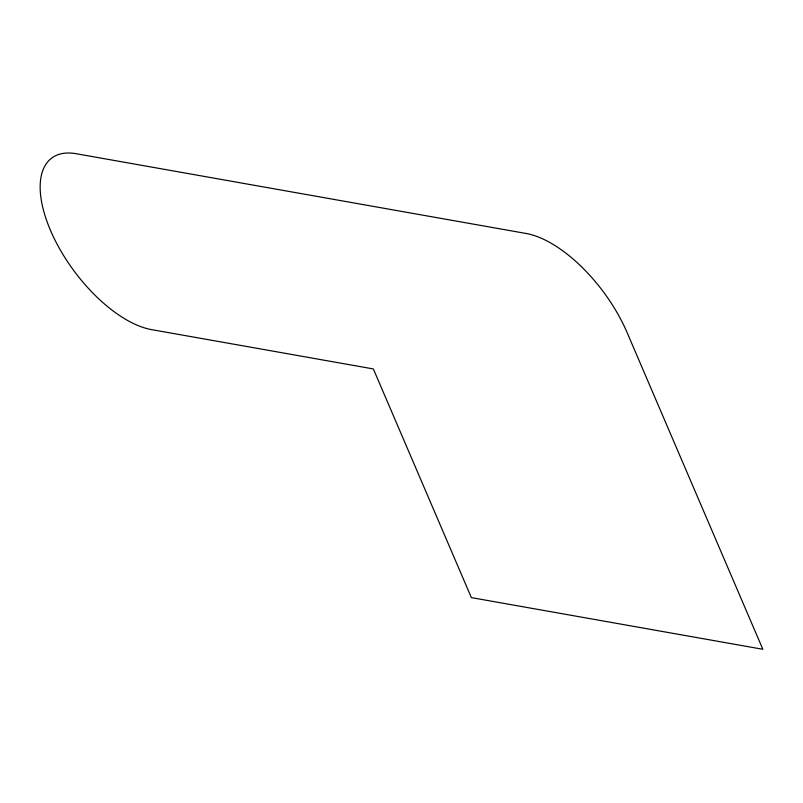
<?xml version="1.0" encoding="UTF-8"?>
<svg xmlns="http://www.w3.org/2000/svg" width="803" height="803" viewBox="0 0 803 803"><rect width="100%" height="100%" fill="white"/><g stroke="black" fill="none" stroke-linecap="round" stroke-linejoin="round"><path stroke-width="1.2" d="M526.075 233.472L76.175 153.714A104.189 49.425 53.4 0 0 50.509 230.431A104.189 49.425 53.4 0 0 151.576 329.621L373.355 368.938L471.361 597.613L762.85 649.286L627.143 332.653A104.189 49.425 53.4 0 0 526.075 233.472"/></g></svg>
